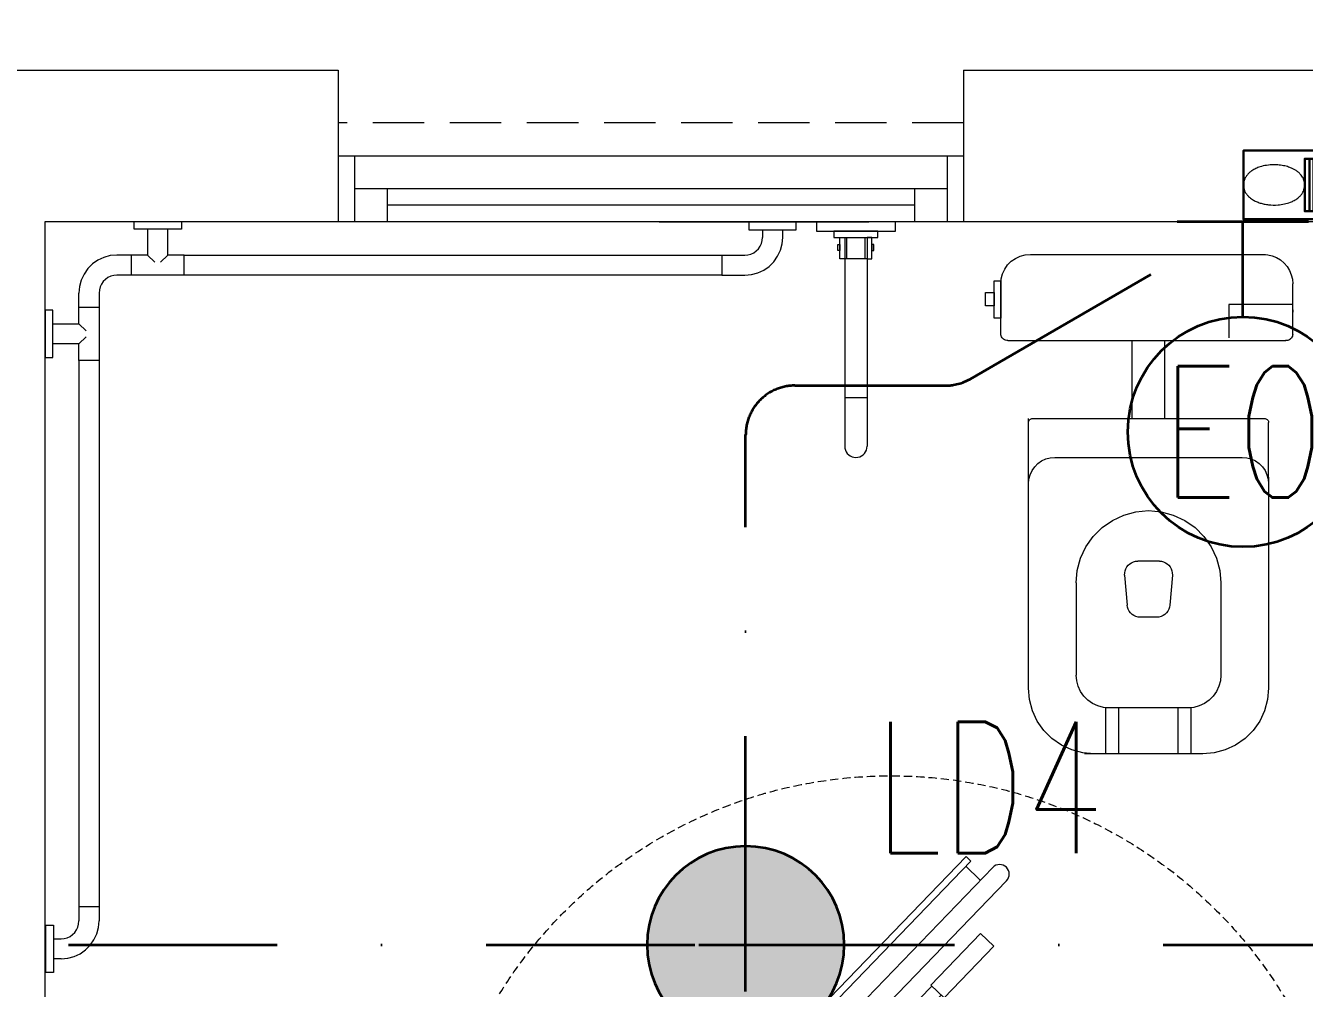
# Model space of a CAD drawing. Header units: inches. Extents: x -12418 to 183584, y -29325 to 19878.
# Drawn here: x 8278 to 10223, y 7406 to 8870 of the extents above; entities that cross this region are included whole.
import ezdxf
from ezdxf.enums import TextEntityAlignment as Align

# ---------------------------------------------------------------- set-up
doc = ezdxf.new("R2010")
doc.units = ezdxf.units.IN
doc.header["$LTSCALE"] = 25
doc.header["$MEASUREMENT"] = 0
for name, pattern in [('00-Ground Floor$0$HIDDEN2', [0.1875, 0.125, -0.0625]), ('00-Ground Floor$0$TRATTEGGIATA', [0.75, 0.5, -0.25]), ('DASHDOT', [25.4, 12.7, -6.35, 0, -6.35]), ('DASHED2', [9.525, 6.35, -3.175])]:
    doc.linetypes.add(name, pattern=pattern)
doc.layers.get('0').update_dxf_attribs({"color": 8})
for name, color, linetype, lineweight in [('00-Ground Floor$0$Aluminum', 251, 'Continuous', 5), ('00-Ground Floor$0$LOADING', 253, 'Continuous', 5), ('00-Ground Floor$0$Proj', 251, 'Continuous', 5), ('00-Ground Floor$0$SANIT', 250, 'Continuous', 5), ('00-Ground Floor$0$Walls', 251, 'Continuous', 5), ('E-LITE-CIRC-NUMB', 6, 'Continuous', 25), ('E-LITE-CLNG @ 100', 150, 'Continuous', 35), ('E-LITE-CLNG-CNDT', 6, 'DASHDOT', 35), ('E-LITE-CTRL', 6, 'Continuous', 25), ('E-LITE-IDEN', 6, 'Continuous', 25), ('E-POWR-CIRC-NUMB', 6, 'Continuous', 25), ('E-POWR-WALL @ 100', 4, 'Continuous', 35)]:
    doc.layers.add(name, color=color, linetype=linetype, lineweight=lineweight)
doc.layers.add('E-POWR-IDEN', color=101, linetype='Continuous')
doc.layers.add('MC-EX-EQPM', color=2, linetype='Continuous')
doc.styles.add('DC_Simplex', font='SIMPLEX.shx', dxfattribs={"width": 0.7})

# ---------------------------------------------------------------- blocks, each defined once
blk = doc.blocks.new('00-Ground Floor$0$Wheelchair')
for p, q in [((9688.8, 4580.4), (9636.3, 4519)), ((9688.8, 4580.4), (9913.2, 4363.8)), ((9695.9, 4532.4), (9716, 4554.1)), ((9695.9, 4532.4), (9738.4, 4489.9)), ((9647.3, 4524.1), (9584.2, 4494.7)), ((9709.9, 4426.2), (9647.3, 4524.1)), ((9584.2, 4494.7), (9568.2, 4476.7)), ((9698.4, 4444.2), (9735.9, 4492.5)), ((9752.5, 4485), (9762.6, 4492.4)), ((9762.6, 4492.4), (9766.7, 4505.2)), ((9568.2, 4476.7), (9665.9, 4393.6)), ((9738.4, 4489.9), (9752.5, 4485)), ((9968.8, 4285), (9757.7, 4488.8)), ((9586.8, 4461), (9580.1, 4453.2)), ((9580.1, 4453.2), (9656.4, 4390)), ((9709.9, 4426.2), (9663.7, 4398.5)), ((9779.1, 4383.2), (9709.9, 4426.2)), ((9656.4, 4390), (9661.8, 4397.1)), ((9900.5, 4350.6), (9959.2, 4411.4)), ((9951.7, 4408.7), (9954.5, 4406)), ((9959.2, 4411.4), (10010.4, 4361.2)), ((9665.9, 4393.6), (9695.8, 4341.1)), ((9759.9, 4375.2), (9778.4, 4384.2)), ((9778.4, 4384.2), (9904.8, 4281.6)), ((9933.8, 4386.5), (9932, 4388.3)), ((9934.6, 4342.8), (9980.6, 4390.4)), ((9975.8, 4385.5), (10035.6, 4327.8)), ((9426, 4292.7), (9452.6, 4357.1)), ((9452.6, 4357.1), (9469.8, 4373.8)), ((9469.8, 4373.8), (9557.2, 4280)), ((9486.4, 4356), (9493.9, 4363)), ((9493.9, 4363), (9560.4, 4289.7)), ((9759.9, 4375.2), (9711.9, 4320.3)), ((9934.3, 4342.8), (9906.5, 4356.1)), ((9950.7, 4359.5), (9980.6, 4330.3)), ((10015.9, 4307.3), (9956.1, 4365)), ((10010.4, 4361.2), (10005.8, 4356.5)), ((9695.8, 4341.1), (9709.9, 4321.7)), ((9732.8, 4330.6), (9756, 4349.7)), ((9756, 4349.7), (9802, 4345.5)), ((9802, 4345.5), (9893.6, 4285.1)), ((9934.7, 4342.9), (10054.3, 4227.4)), ((9751.1, 4275.1), (9711.9, 4320.3)), ((9732.8, 4330.6), (9727.3, 4319.9)), ((9778.1, 4291.7), (9727.3, 4319.9)), ((9980.6, 4330.3), (9986.1, 4336)), ((9371.6, 4248.8), (9430.7, 4303.9)), ((9526.6, 4234.6), (9426, 4292.7)), ((9526.6, 4234.6), (9552.2, 4282)), ((9560.4, 4289.7), (9553.6, 4283.9)), ((9557.2, 4280), (9611, 4252.4)), ((9775.8, 4283), (9778.1, 4291.7)), ((9789, 4271.5), (9775.8, 4283)), ((9890.5, 4287.2), (9880.7, 4247.5)), ((9891.8, 4246.6), (9904.8, 4281.6)), ((9893.6, 4285.1), (9904.8, 4281.6)), ((9904.8, 4281.6), (9992.8, 4255.2)), ((9964, 4272.7), (9966.8, 4282.3)), ((9966.8, 4282.3), (9975.4, 4291.3)), ((9975.4, 4291.3), (9984.9, 4294.4)), ((10489.5, 3888.5), (10084.1, 4279.7)), ((10129.9, 4278.3), (10109.5, 4257.2)), ((10121.6, 4286.3), (10128.5, 4293.5)), ((10121.6, 4286.3), (10499.3, 3921.8)), ((10128.5, 4293.5), (10506.2, 3929)), ((9770.8, 4244.3), (9751.1, 4275.1)), ((9836.1, 4243.1), (9789, 4271.5)), ((9977.3, 4259.9), (9964, 4272.7)), ((9967.7, 4265.7), (9965.5, 4263.4)), ((10137.1, 4271.4), (10116.7, 4250.3)), ((9371.6, 4248.8), (9598.1, 4034.2)), ((9419.9, 4243.9), (9399.1, 4222.7)), ((9419.9, 4243.9), (9464.3, 4203.2)), ((9508.1, 4245.3), (9461.6, 4205.7)), ((9611, 4252.4), (9631.1, 4239.2)), ((9989.6, 3975.8), (9770.8, 4244.3)), ((9879.4, 4247.6), (9836.1, 4243.1)), ((9891.8, 4246.6), (9879.4, 4247.6)), ((9966.5, 4198.9), (9891.8, 4246.6)), ((9992.8, 4255.2), (10043.4, 4233.2)), ((10183.1, 4143.7), (10063.9, 4258.7)), ((9572.7, 4167.4), (9526.6, 4234.6)), ((9579.9, 4186.9), (9632.5, 4237.3)), ((9623.1, 4216), (9633.6, 4221.9)), ((9679.4, 4200.1), (9632.5, 4237.3)), ((9664, 4172.4), (9633.6, 4221.9)), ((10043.4, 4233.2), (10099.8, 4203.2)), ((9464.3, 4203.2), (9469.8, 4189.4)), ((9623.1, 4216), (9605.2, 4191.9)), ((10099.8, 4203.2), (10116.9, 4183)), ((9469.8, 4189.4), (9462.9, 4179)), ((9679.2, 3982.3), (9466.2, 4184.1)), ((9579.9, 4186.9), (9571.7, 4168)), ((9605.2, 4191.9), (9611.4, 4146.2)), ((9711.1, 4181.9), (9679.4, 4200.1)), ((9989.1, 3975.3), (9711.1, 4181.9)), ((10005.5, 4168.6), (9966.5, 4198.9)), ((10116.9, 4183), (10155.6, 4163.8)), ((10130.2, 4164), (10120, 4181.2)), ((9462.9, 4179), (9450.3, 4174.3)), ((9571.7, 4168), (9679.8, 4046.3)), ((9672.6, 4175.1), (9664, 4172.4)), ((9684.7, 4162.4), (9672.6, 4175.1)), ((9715.1, 4116.7), (9684.7, 4162.4)), ((10047.5, 4143.9), (10005.5, 4168.6)), ((10087.4, 4131), (10130.2, 4164)), ((10155.6, 4163.8), (10251.2, 4093.6)), ((9611.4, 4146.2), (9675.8, 4057.3)), ((9851.9, 4142.1), (9833.2, 4122.2)), ((10087.4, 4131), (10047.5, 4143.9)), ((9816.8, 4105.4), (9835.9, 4124.9)), ((9849, 4139.2), (9835.9, 4124.9)), ((10135, 4071.7), (10087.4, 4131)), ((9712.6, 4073.2), (9715.1, 4116.7)), ((10204.7, 4088.4), (10101.2, 3978.7)), ((10251.2, 4093.6), (10204.7, 4088.4)), ((10251.2, 4093.6), (10275.8, 4069.8)), ((9673.6, 4060.4), (9712.8, 4071.9)), ((9714.2, 4060.8), (9712.6, 4073.2)), ((10097.7, 4073.5), (9997.2, 3968.1)), ((10187.6, 4070.2), (10097.7, 4073.5)), ((10275.8, 4069.8), (10283, 4047)), ((9610.7, 4047.5), (9552.6, 3986.2)), ((9675.8, 4057.3), (9679.8, 4046.3)), ((9714.2, 4060.8), (9679.8, 4046.3)), ((9679.8, 4046.3), (9710.1, 3959.6)), ((9765.1, 3988.4), (9714.2, 4060.8)), ((10283, 4047), (10281.4, 4032.7)), ((10469.2, 3867.5), (10283.1, 4047.1)), ((9619.9, 4014.1), (9605.4, 4041.3)), ((10281.4, 4032.7), (10176, 3886.7)), ((9576.3, 4012.7), (9574.4, 4014.4)), ((9619.9, 4013.8), (9574.4, 3965.8)), ((9619.9, 4013.8), (9740.6, 3899.4)), ((10271, 4018.3), (10309.2, 3981.4)), ((9554.9, 3993.8), (9557.7, 3991.1)), ((9659, 3934.2), (9598.7, 3991.4)), ((9604, 3997), (9634.5, 3968.4)), ((9691.3, 3987.6), (9681.9, 3984.4)), ((9704.7, 3974.8), (9691.3, 3987.6)), ((9797.1, 3950.8), (9765.1, 3988.4)), ((10294.8, 3967.5), (10259.1, 4001.9)), ((9552.6, 3986.2), (9605, 3937.3)), ((9579.2, 3970.8), (9639.5, 3913.6)), ((9634.5, 3968.4), (9629, 3962.7)), ((9673.3, 3975.3), (9670.6, 3965.7)), ((9681.9, 3984.4), (9673.3, 3975.3)), ((9698.5, 3984.2), (9700.7, 3986.4)), ((9896.3, 3862.9), (9997.1, 3968)), ((9989.1, 3975.3), (9986.9, 3977.9)), ((10002.4, 3961.7), (9989.1, 3975.3)), ((9997.1, 3968.1), (9995.9, 3966.7)), ((10003.8, 3963), (10017, 3972.2)), ((10017, 3972.2), (10055.4, 3976.6)), ((10055.4, 3976.6), (10092.1, 3970.4)), ((10101.2, 3978.7), (10059.8, 3939.5)), ((10101.2, 3978.7), (10167.6, 3911)), ((10310.6, 3982.9), (10291.2, 3962.7)), ((10389.2, 3907.1), (10310.6, 3982.9)), ((9710.1, 3959.6), (9734.3, 3910)), ((9823.7, 3909.9), (9797.1, 3950.8)), ((9993.9, 3948), (9991.2, 3909.5)), ((10002.4, 3961.7), (9993.9, 3948)), ((10002.4, 3961.7), (10003.2, 3962.2)), ((10291.2, 3962.7), (10369.7, 3886.9)), ((9605, 3937.3), (9609.5, 3942)), ((10491.3, 3929.5), (10470.9, 3908.4)), ((10499.3, 3921.8), (10506.2, 3929)), ((9734.3, 3910), (9766.8, 3855.1)), ((9838.4, 3870.6), (9823.7, 3909.9)), ((9991.2, 3909.5), (9999, 3873.1)), ((9991.2, 3863.6), (10028.5, 3906.8)), ((10369.7, 3886.9), (10389.2, 3907.1)), ((9830, 3774.5), (9709.7, 3888.4)), ((9838.4, 3870.6), (9807.3, 3826.4)), ((9899.8, 3825.8), (9838.4, 3870.6)), ((9689.7, 3867.2), (10098.6, 3479.7)), ((9766.8, 3855.1), (9787.8, 3838.9)), ((9886.2, 3755.3), (9991.2, 3863.6)), ((9903.6, 3773.2), (9896.3, 3862.9)), ((9991.2, 3863.6), (10061.7, 3800.3)), ((9693.1, 3821.6), (9713.3, 3842.9)), ((9700.4, 3814.7), (9720.5, 3836)), ((9787.8, 3838.9), (9808.6, 3801)), ((9807.3, 3826.4), (9789.7, 3835.8)), ((9684.7, 3829.6), (9677.9, 3822.3)), ((9677.9, 3822.3), (10058.9, 3461.2)), ((9684.7, 3829.6), (10065.8, 3468.5)), ((9808.6, 3801), (9883.1, 3708.7)), ((9945.2, 3681.2), (10086.4, 3793)), ((9883.1, 3708.7), (9886.2, 3755.3)), ((9883.1, 3708.7), (9907.9, 3685.2)), ((10011, 3670.7), (9975, 3704.8)), ((9907.9, 3685.2), (9931, 3679)), ((10118.7, 3500.9), (9930.9, 3678.8)), ((9931, 3679), (9945.2, 3681.2)), ((9959.2, 3692.3), (9997.7, 3655.7)), ((9996.3, 3654.2), (10015.6, 3674.6)), ((10015.6, 3674.6), (10094.8, 3599.5)), ((10075.5, 3579.1), (9996.3, 3654.2)), ((10094.8, 3599.5), (10075.5, 3579.1)), ((10057.7, 3476.1), (10077.9, 3497.4)), ((10065.8, 3468.5), (10058.9, 3461.2))]:
    blk.add_line(p, q)
at = {"color": 30, "linetype": '00-Ground Floor$0$TRATTEGGIATA'}
blk.add_circle((9928.9, 4043.3), 700, dxfattribs=at)
for centre, radius, start, end in [((9941.8, 4398.5), 14.2, 46.0147, 226.0147), ((10025.7, 4317.5), 14.2, 226.0147, 46.0147), ((10074, 4269.2), 14.6, 46.0147, 226.0147), ((9564.6, 4004.1), 14.2, 46.5424, 226.5424), ((9694.4, 4260), 626.4, 320.2511, 335.2615), ((9694.4, 4260), 616.4, 321.5411, 333.0972), ((9649.3, 3923.9), 14.2, 226.5424, 46.5424), ((10097.1, 3872.9), 80.1, 316.0147, 28.3763), ((9699.7, 3877.8), 14.6, 46.5424, 226.5424), ((10479.4, 3878), 14.6, 226.0147, 46.0147), ((10096.6, 3872.4), 80.1, 244.1807, 316.5424), ((9692, 4257.4), 626.4, 297.2956, 312.306), ((9692, 4257.4), 616.4, 299.4599, 311.0159), ((10108.7, 3490.3), 14.6, 226.5424, 46.5424)]:
    blk.add_arc(centre, radius, start, end)
blk = doc.blocks.new('00-Ground Floor')
at = {"layer": '00-Ground Floor$0$Aluminum'}
for p, q in [((8753, 8672.6, 0), (9704.4, 8672.6, 0)), ((8778, 8672.6, 0), (8778, 8572.6, 0)), ((9679.4, 8672.6, 0), (9679.4, 8572.6, 0)), ((8778, 8622.6, 0), (9679.4, 8622.6, 0)), ((8828, 8622.6, 0), (8828, 8572.6, 0)), ((9629.4, 8622.6, 0), (9629.4, 8572.6, 0)), ((9629.4, 8597.6, 0), (8828, 8597.6, 0)), ((8753, 8572.6, 0), (9704.4, 8572.6, 0))]:
    blk.add_line(p, q, dxfattribs=at)
at = {"layer": '00-Ground Floor$0$Proj', "linetype": '00-Ground Floor$0$HIDDEN2', "ltscale": 25}
blk.add_line((9704.4, 8722.6, 0), (8753, 8722.6, 0), dxfattribs=at)
at = {"layer": '00-Ground Floor$0$SANIT'}
for p, q in [((8442.8, 8560.9, 0), (8442.8, 8572.6, 0)), ((8442.8, 8572.6, 0), (8514.8, 8572.6, 0)), ((8514.8, 8560.9, 0), (8442.8, 8560.9, 0)), ((8463.5, 8560.9, 0), (8463.5, 8521.4, 0)), ((8494.1, 8521.4, 0), (8494.1, 8560.9, 0)), ((8514.8, 8572.6, 0), (8514.8, 8560.9, 0)), ((9241.5, 8571.8, 0), (9560.1, 8571.8, 0)), ((9377.9, 8571.8, 0), (9449.9, 8571.8, 0)), ((9377.9, 8571.8, 0), (9377.9, 8560.1, 0)), ((9377.9, 8560.1, 0), (9449.9, 8560.1, 0)), ((9398.6, 8560.1, 0), (9398.6, 8548.4, 0)), ((9429.2, 8548.4, 0), (9429.2, 8560.1, 0)), ((9449.9, 8560.1, 0), (9449.9, 8571.8, 0)), ((9480.5, 8572.6, 0), (9480.5, 8557.6, 0)), ((9480.5, 8557.6, 0), (9600.5, 8557.6, 0)), ((9573.9, 8557.6, 0), (9507.2, 8557.6, 0)), ((9507.2, 8557.6, 0), (9507.2, 8548.4, 0)), ((9573.9, 8548.4, 0), (9573.9, 8557.6, 0)), ((9600.5, 8557.6, 0), (9600.5, 8572.6, 0)), ((9395, 8534.9, 0), (9397, 8539.2, 0)), ((9397, 8539.2, 0), (9398.2, 8543.8, 0)), ((9398.2, 8543.8, 0), (9398.6, 8548.4, 0)), ((9425.7, 8528.7, 0), (9428.3, 8538.4, 0)), ((9428.3, 8538.4, 0), (9429.2, 8548.4, 0)), ((9507.2, 8548.4, 0), (9573.9, 8548.4, 0)), ((9513.2, 8537.4, 0), (9516.2, 8537.4, 0)), ((9513.2, 8528.6, 0), (9513.2, 8537.4, 0)), ((9516.2, 8548.4, 0), (9523.5, 8548.4, 0)), ((9516.2, 8515.6, 0), (9516.2, 8548.4, 0)), ((9516.2, 8537.4, 0), (9516.2, 8528.6, 0)), ((9523.5, 8548.4, 0), (9523.5, 8515.6, 0)), ((9523.5, 8548.4, 0), (9523.5, 8304.5, 0)), ((9526.5, 8515.6, 0), (9526.5, 8548.4, 0)), ((9554.5, 8515.6, 0), (9554.5, 8548.4, 0)), ((9564.9, 8548.4, 0), (9557.5, 8548.4, 0)), ((9557.5, 8548.4, 0), (9557.5, 8515.6, 0)), ((9557.5, 8548.4, 0), (9557.5, 8304.5, 0)), ((9564.9, 8515.6, 0), (9564.9, 8548.4, 0)), ((9567.9, 8537.4, 0), (9564.9, 8537.4, 0)), ((9564.9, 8537.4, 0), (9564.9, 8528.6, 0)), ((9567.9, 8528.6, 0), (9567.9, 8537.4, 0)), ((8397, 8518, 0), (8387.9, 8513.7, 0)), ((8406.7, 8520.6, 0), (8397, 8518, 0)), ((8416.7, 8521.4, 0), (8406.7, 8520.6, 0)), ((8438.3, 8521.4, 0), (8416.7, 8521.4, 0)), ((8438.3, 8521.4, 0), (8438.3, 8490.8, 0)), ((8463.5, 8521.4, 0), (8438.3, 8521.4, 0)), ((8463.5, 8521.4, 0), (8474.3, 8510.6, 0)), ((8494.1, 8521.4, 0), (8483.3, 8510.6, 0)), ((8519.3, 8521.4, 0), (8494.1, 8521.4, 0)), ((8519.3, 8490.8, 0), (8519.3, 8521.4, 0)), ((8519.3, 8521.4, 0), (9336.5, 8521.4, 0)), ((9336.5, 8521.4, 0), (9336.5, 8490.8, 0)), ((9336.5, 8521.4, 0), (9371.6, 8521.4, 0)), ((9371.6, 8521.4, 0), (9376.3, 8521.9, 0)), ((9376.3, 8521.9, 0), (9380.8, 8523.1, 0)), ((9380.8, 8523.1, 0), (9385.1, 8525.1, 0)), ((9385.1, 8525.1, 0), (9389, 8527.8, 0)), ((9389, 8527.8, 0), (9392.3, 8531.1, 0)), ((9392.3, 8531.1, 0), (9395, 8534.9, 0)), ((9415.7, 8511.4, 0), (9421.5, 8519.6, 0)), ((9421.5, 8519.6, 0), (9425.7, 8528.7, 0)), ((9516.2, 8528.6, 0), (9513.2, 8528.6, 0)), ((9564.9, 8528.6, 0), (9567.9, 8528.6, 0)), ((9783.3, 8516.5, 0), (9790.4, 8519.9, 0)), ((9790.4, 8519.9, 0), (9798, 8521.9, 0)), ((9798, 8521.9, 0), (9805.8, 8522.6, 0)), ((9805.8, 8522.6, 0), (10159.8, 8522.6, 0)), ((10159.8, 8522.6, 0), (10163.3, 8522.6, 0)), ((10159.8, 8522.6, 0), (10166.8, 8522, 0)), ((10166.8, 8522, 0), (10173.7, 8520.4, 0)), ((10173.7, 8520.4, 0), (10180.2, 8517.7, 0)), ((10180.2, 8517.7, 0), (10186.2, 8514, 0)), ((8372.5, 8500.9, 0), (8366.8, 8492.6, 0)), ((8379.6, 8508, 0), (8372.5, 8500.9, 0)), ((8387.9, 8513.7, 0), (8379.6, 8508, 0)), ((9391.3, 8494.3, 0), (9400.4, 8498.6, 0)), ((9400.4, 8498.6, 0), (9408.6, 8504.3, 0)), ((9408.6, 8504.3, 0), (9415.7, 8511.4, 0)), ((9523.5, 8515.6, 0), (9516.2, 8515.6, 0)), ((9557.5, 8515.6, 0), (9523.5, 8515.6, 0)), ((9557.5, 8515.6, 0), (9564.9, 8515.6, 0)), ((9763.5, 8493, 0), (9766.8, 8500.1, 0)), ((9766.8, 8500.1, 0), (9771.3, 8506.5, 0)), ((9771.3, 8506.5, 0), (9776.8, 8512, 0)), ((9776.8, 8512, 0), (9783.3, 8516.5, 0)), ((10186.2, 8514, 0), (10191.6, 8509.4, 0)), ((10191.6, 8509.4, 0), (10196.2, 8504, 0)), ((10196.2, 8504, 0), (10199.9, 8498, 0)), ((8362.5, 8483.5, 0), (8359.9, 8473.9, 0)), ((8366.8, 8492.6, 0), (8362.5, 8483.5, 0)), ((8396, 8481.2, 0), (8393.3, 8477.3, 0)), ((8399.3, 8484.5, 0), (8396, 8481.2, 0)), ((8403.2, 8487.2, 0), (8399.3, 8484.5, 0)), ((8407.4, 8489.2, 0), (8403.2, 8487.2, 0)), ((8412, 8490.4, 0), (8407.4, 8489.2, 0)), ((8416.7, 8490.8, 0), (8412, 8490.4, 0)), ((9336.5, 8490.8, 0), (8416.7, 8490.8, 0)), ((9336.5, 8490.8, 0), (9371.6, 8490.8, 0)), ((9371.6, 8490.8, 0), (9381.6, 8491.7, 0)), ((9381.6, 8491.7, 0), (9391.3, 8494.3, 0)), ((9750.8, 8425.6, 0), (9750.8, 8482.1, 0)), ((9750.8, 8482.1, 0), (9760.8, 8482.1, 0)), ((9760.8, 8477.6, 0), (9761.4, 8485.4, 0)), ((9760.8, 8401.8, 0), (9760.8, 8482.1, 0)), ((9760.8, 8482.1, 0), (9760.8, 8425.6, 0)), ((9761.4, 8485.4, 0), (9763.5, 8493, 0)), ((10199.9, 8498, 0), (10202.6, 8491.4, 0)), ((10202.6, 8491.4, 0), (10204.2, 8484.6, 0)), ((10204.2, 8484.6, 0), (10204.8, 8477.6, 0)), ((8359.9, 8473.9, 0), (8359.1, 8463.8, 0)), ((8359.1, 8442.2, 0), (8359.1, 8463.8, 0)), ((8390.1, 8468.5, 0), (8389.7, 8463.8, 0)), ((8389.7, 8463.8, 0), (8389.7, 8361.2, 0)), ((8391.3, 8473.1, 0), (8390.1, 8468.5, 0)), ((8393.3, 8477.3, 0), (8391.3, 8473.1, 0)), ((9737.8, 8444.1, 0), (9737.8, 8464.6, 0)), ((9737.8, 8464.6, 0), (9750.8, 8464.6, 0)), ((9750.8, 8464.6, 0), (9750.8, 8444.1, 0)), ((9760.8, 8429.6, 0), (9760.8, 8477.6, 0)), ((10204.8, 8401.3, 0), (10204.8, 8477.6, 0)), ((8359.1, 8417, 0), (8359.1, 8442.2, 0)), ((8359.1, 8442.2, 0), (8389.7, 8442.2, 0)), ((9750.8, 8444.1, 0), (9737.8, 8444.1, 0)), ((10107.8, 8446.1, 0), (10107.8, 8395.6, 0)), ((10204.8, 8446.1, 0), (10107.8, 8446.1, 0)), ((8319.6, 8437.7, 0), (8307.9, 8437.7, 0)), ((8307.9, 8437.7, 0), (8307.9, 8365.7, 0)), ((8319.6, 8365.7, 0), (8319.6, 8437.7, 0)), ((9760.8, 8425.6, 0), (9750.8, 8425.6, 0)), ((10204.8, 8438, 0), (10204.8, 8434.6, 0)), ((8319.6, 8417, 0), (8359.1, 8417, 0)), ((8359.1, 8417, 0), (8369.9, 8406.2, 0)), ((9760.9, 8400.1, 0), (9760.8, 8401.8, 0)), ((10204.8, 8401.3, 0), (10204.6, 8399.7, 0)), ((8359.1, 8386.4, 0), (8319.6, 8386.4, 0)), ((8359.1, 8386.4, 0), (8369.9, 8397.2, 0)), ((8359.1, 8361.2, 0), (8359.1, 8386.4, 0)), ((9761.3, 8398.5, 0), (9760.9, 8400.1, 0)), ((9762, 8397, 0), (9761.3, 8398.5, 0)), ((9762.8, 8395.7, 0), (9762, 8397, 0)), ((9763.9, 8394.5, 0), (9762.8, 8395.7, 0)), ((9765.2, 8393.4, 0), (9763.9, 8394.5, 0)), ((9766.7, 8392.6, 0), (9765.2, 8393.4, 0)), ((9768.2, 8392.1, 0), (9766.7, 8392.6, 0)), ((9769.8, 8391.8, 0), (9768.2, 8392.1, 0)), ((9771.5, 8391.8, 0), (9769.8, 8391.8, 0)), ((9771.5, 8391.8, 0), (10194.1, 8391.4, 0)), ((9960.5, 8272.9, 0), (9960.5, 8391.6, 0)), ((10010.5, 8272.9, 0), (10010.5, 8391.6, 0)), ((10195.7, 8391.4, 0), (10194, 8391.4, 0)), ((10197.3, 8391.7, 0), (10195.7, 8391.4, 0)), ((10198.9, 8392.2, 0), (10197.3, 8391.7, 0)), ((10200.3, 8393, 0), (10198.9, 8392.2, 0)), ((10201.6, 8394, 0), (10200.3, 8393, 0)), ((10202.7, 8395.2, 0), (10201.6, 8394, 0)), ((10203.6, 8396.6, 0), (10202.7, 8395.2, 0)), ((10204.2, 8398.1, 0), (10203.6, 8396.6, 0)), ((10204.6, 8399.7, 0), (10204.2, 8398.1, 0)), ((8307.9, 8365.7, 0), (8319.6, 8365.7, 0)), ((8389.7, 8361.2, 0), (8359.1, 8361.2, 0)), ((8359.1, 8361.2, 0), (8359.1, 7530.5, 0)), ((8389.7, 8361.2, 0), (8389.7, 7530.5, 0)), ((9523.5, 8304.5, 0), (9523.5, 8230.8, 0)), ((9557.5, 8304.5, 0), (9523.5, 8304.5, 0)), ((9557.5, 8304.5, 0), (9557.5, 8230.8, 0)), ((9803, 8225.4, 0), (9803, 8272.9, 0)), ((9803, 8266.9, 0), (9803.1, 8267.9, 0)), ((9803, 7862.9, 0), (9803, 8266.9, 0)), ((9803.1, 8267.9, 0), (9803.4, 8268.9, 0)), ((9803.4, 8268.9, 0), (9803.8, 8269.9, 0)), ((9803.8, 8269.9, 0), (9804.4, 8270.7, 0)), ((9804.4, 8270.7, 0), (9805.2, 8271.5, 0)), ((9805.2, 8271.5, 0), (9806, 8272.1, 0)), ((9806, 8272.1, 0), (9807, 8272.5, 0)), ((9807, 8272.5, 0), (9808, 8272.8, 0)), ((9808, 8272.8, 0), (9809, 8272.9, 0)), ((9809, 8272.9, 0), (10162, 8272.9, 0)), ((10162, 8272.9, 0), (10163.1, 8272.8, 0)), ((10163.1, 8272.8, 0), (10164.1, 8272.5, 0)), ((10164.1, 8272.5, 0), (10165, 8272, 0)), ((10165, 8272, 0), (10165.9, 8271.4, 0)), ((10165.9, 8271.4, 0), (10166.6, 8270.7, 0)), ((10166.6, 8270.7, 0), (10167.2, 8269.9, 0)), ((10167.2, 8269.9, 0), (10167.7, 8268.9, 0)), ((10167.7, 8268.9, 0), (10167.9, 8267.9, 0)), ((10167.9, 8267.9, 0), (10168, 8266.9, 0)), ((10168, 8183.9, 0), (10168, 8266.9, 0)), ((9523.5, 8230.8, 0), (9523.8, 8227.8, 0)), ((9523.8, 8227.8, 0), (9524.6, 8225, 0)), ((9556.5, 8225, 0), (9557.3, 8227.8, 0)), ((9557.3, 8227.8, 0), (9557.5, 8230.8, 0)), ((9524.6, 8225, 0), (9525.8, 8222.3, 0)), ((9525.8, 8222.3, 0), (9527.5, 8219.9, 0)), ((9527.5, 8219.9, 0), (9529.6, 8217.8, 0)), ((9529.6, 8217.8, 0), (9532, 8216.1, 0)), ((9532, 8216.1, 0), (9534.7, 8214.8, 0)), ((9534.7, 8214.8, 0), (9537.6, 8214, 0)), ((9537.6, 8214, 0), (9540.5, 8213.8, 0)), ((9540.5, 8213.8, 0), (9543.5, 8214, 0)), ((9543.5, 8214, 0), (9546.4, 8214.8, 0)), ((9546.4, 8214.8, 0), (9549, 8216.1, 0)), ((9549, 8216.1, 0), (9551.5, 8217.8, 0)), ((9551.5, 8217.8, 0), (9553.6, 8219.9, 0)), ((9553.6, 8219.9, 0), (9555.3, 8222.3, 0)), ((9555.3, 8222.3, 0), (9556.5, 8225, 0)), ((9817.3, 8204.5, 0), (9823, 8208.5, 0)), ((9823, 8208.5, 0), (9829.3, 8211.4, 0)), ((9829.3, 8211.4, 0), (9836.1, 8213.2, 0)), ((9836.1, 8213.2, 0), (9843, 8213.9, 0)), ((9843, 8213.9, 0), (10128, 8213.9, 0)), ((10128, 8213.9, 0), (10135, 8213.2, 0)), ((10135, 8213.2, 0), (10141.7, 8211.4, 0)), ((10141.7, 8211.4, 0), (10148, 8208.5, 0)), ((10148, 8208.5, 0), (10153.7, 8204.5, 0)), ((9803.6, 8180.8, 0), (9805.4, 8187.5, 0)), ((9805.4, 8187.5, 0), (9808.4, 8193.9, 0)), ((9808.4, 8193.9, 0), (9812.4, 8199.6, 0)), ((9812.4, 8199.6, 0), (9817.3, 8204.5, 0)), ((10153.7, 8204.5, 0), (10158.7, 8199.6, 0)), ((10158.7, 8199.6, 0), (10162.7, 8193.9, 0)), ((10162.7, 8193.9, 0), (10165.6, 8187.5, 0)), ((10165.6, 8187.5, 0), (10167.4, 8180.8, 0)), ((9803, 8173.9, 0), (9803.6, 8180.8, 0)), ((10167.4, 8180.8, 0), (10168, 8173.9, 0)), ((10168, 8183.9, 0), (10168, 7862.9, 0)), ((9947.9, 8126.2, 0), (9966.4, 8131.2, 0)), ((9966.4, 8131.2, 0), (9985.5, 8132.9, 0)), ((9985.5, 8132.9, 0), (10004.6, 8131.2, 0)), ((10004.6, 8131.2, 0), (10023.1, 8126.2, 0)), ((9914.8, 8107.1, 0), (9930.5, 8118.1, 0)), ((9930.5, 8118.1, 0), (9947.9, 8126.2, 0)), ((10023.1, 8126.2, 0), (10040.5, 8118.1, 0)), ((10040.5, 8118.1, 0), (10056.2, 8107.1, 0)), ((9890.2, 8077.9, 0), (9901.2, 8093.6, 0)), ((9901.2, 8093.6, 0), (9914.8, 8107.1, 0)), ((10056.2, 8107.1, 0), (10069.8, 8093.6, 0)), ((10069.8, 8093.6, 0), (10080.8, 8077.9, 0)), ((9882.1, 8060.5, 0), (9890.2, 8077.9, 0)), ((10080.8, 8077.9, 0), (10088.9, 8060.5, 0)), ((9877.2, 8042, 0), (9882.1, 8060.5, 0)), ((9954.6, 8049.7, 0), (9957, 8051.9, 0)), ((9957, 8051.9, 0), (9959.7, 8053.7, 0)), ((9959.7, 8053.7, 0), (9962.6, 8055, 0)), ((9962.6, 8055, 0), (9965.8, 8055.8, 0)), ((9965.8, 8055.8, 0), (9969, 8056.1, 0)), ((10002, 8056.1, 0), (9969, 8056.1, 0)), ((10002, 8056.1, 0), (10005.3, 8055.8, 0)), ((10005.3, 8055.8, 0), (10008.4, 8055, 0)), ((10008.4, 8055, 0), (10011.3, 8053.7, 0)), ((10011.3, 8053.7, 0), (10014.1, 8051.9, 0)), ((10014.1, 8051.9, 0), (10016.4, 8049.7, 0)), ((10088.9, 8060.5, 0), (10093.8, 8042, 0)), ((9875.5, 8022.9, 0), (9877.2, 8042, 0)), ((9949.2, 8034.9, 0), (9949.3, 8038.1, 0)), ((9949.2, 8034.9, 0), (9953, 7989.2, 0)), ((9949.3, 8038.1, 0), (9949.9, 8041.3, 0)), ((9949.9, 8041.3, 0), (9951, 8044.4, 0)), ((9951, 8044.4, 0), (9952.6, 8047.2, 0)), ((9952.6, 8047.2, 0), (9954.6, 8049.7, 0)), ((10016.4, 8049.7, 0), (10018.4, 8047.2, 0)), ((10021.8, 8034.9, 0), (10018, 7989.2, 0)), ((10018.4, 8047.2, 0), (10020, 8044.4, 0)), ((10020, 8044.4, 0), (10021.1, 8041.3, 0)), ((10021.1, 8041.3, 0), (10021.7, 8038.1, 0)), ((10021.7, 8038.1, 0), (10021.8, 8034.9, 0)), ((10093.8, 8042, 0), (10095.5, 8022.9, 0)), ((9875.5, 8022.9, 0), (9875.5, 7882.9, 0)), ((10095.5, 8022.9, 0), (10095.5, 7882.9, 0)), ((9953.5, 7986, 0), (9953, 7989.2, 0)), ((9954.6, 7982.8, 0), (9953.5, 7986, 0)), ((9956.2, 7979.9, 0), (9954.6, 7982.8, 0)), ((9958.2, 7977.3, 0), (9956.2, 7979.9, 0)), ((9960.6, 7975.1, 0), (9958.2, 7977.3, 0)), ((9963.4, 7973.3, 0), (9960.6, 7975.1, 0)), ((9966.4, 7971.9, 0), (9963.4, 7973.3, 0)), ((10007.6, 7973.3, 0), (10004.6, 7971.9, 0)), ((10010.4, 7975.1, 0), (10007.6, 7973.3, 0)), ((10012.8, 7977.3, 0), (10010.4, 7975.1, 0)), ((10014.9, 7979.9, 0), (10012.8, 7977.3, 0)), ((10016.4, 7982.8, 0), (10014.9, 7979.9, 0)), ((10017.5, 7986, 0), (10016.4, 7982.8, 0)), ((10018, 7989.2, 0), (10017.5, 7986, 0)), ((9969.6, 7971.1, 0), (9966.4, 7971.9, 0)), ((9972.9, 7970.9, 0), (9969.6, 7971.1, 0)), ((9998.1, 7970.9, 0), (9972.9, 7970.9, 0)), ((10001.4, 7971.1, 0), (9998.1, 7970.9, 0)), ((10004.6, 7971.9, 0), (10001.4, 7971.1, 0)), ((9876.3, 7874.2, 0), (9875.5, 7882.9, 0)), ((10095.5, 7882.9, 0), (10094.8, 7874.2, 0)), ((9804.5, 7845.5, 0), (9803, 7862.9, 0)), ((9878.5, 7865.8, 0), (9876.3, 7874.2, 0)), ((9882.2, 7857.9, 0), (9878.5, 7865.8, 0)), ((9887.2, 7850.7, 0), (9882.2, 7857.9, 0)), ((10088.8, 7857.9, 0), (10083.8, 7850.7, 0)), ((10092.5, 7865.8, 0), (10088.8, 7857.9, 0)), ((10094.8, 7874.2, 0), (10092.5, 7865.8, 0)), ((10168, 7862.9, 0), (10166.5, 7845.5, 0)), ((9809, 7828.7, 0), (9804.5, 7845.5, 0)), ((9893.4, 7844.6, 0), (9887.2, 7850.7, 0)), ((9900.5, 7839.6, 0), (9893.4, 7844.6, 0)), ((9908.4, 7835.9, 0), (9900.5, 7839.6, 0)), ((10070.5, 7839.6, 0), (10062.6, 7835.9, 0)), ((10077.6, 7844.5, 0), (10070.5, 7839.6, 0)), ((10083.8, 7850.7, 0), (10077.6, 7844.5, 0)), ((10166.5, 7845.5, 0), (10162, 7828.6, 0)), ((9816.4, 7812.9, 0), (9809, 7828.7, 0)), ((9916.8, 7833.6, 0), (9908.4, 7835.9, 0)), ((9925.5, 7832.9, 0), (9916.8, 7833.6, 0)), ((10050.5, 7832.9, 0), (9920.5, 7832.9, 0)), ((9920.5, 7762.9, 0), (9920.5, 7832.9, 0)), ((9940.5, 7762.9, 0), (9940.5, 7832.9, 0)), ((10030.5, 7762.9, 0), (10030.5, 7832.9, 0)), ((10054.2, 7833.6, 0), (10045.5, 7832.9, 0)), ((10050.5, 7762.9, 0), (10050.5, 7832.9, 0)), ((10062.6, 7835.9, 0), (10054.2, 7833.6, 0)), ((10162, 7828.6, 0), (10154.6, 7812.9, 0)), ((9826.4, 7798.6, 0), (9816.4, 7812.9, 0)), ((9838.7, 7786.2, 0), (9826.4, 7798.6, 0)), ((10144.6, 7798.6, 0), (10132.3, 7786.2, 0)), ((10154.6, 7812.9, 0), (10144.6, 7798.6, 0)), ((9853, 7776.3, 0), (9838.7, 7786.2, 0)), ((10132.3, 7786.2, 0), (10118, 7776.2, 0)), ((9868.8, 7768.9, 0), (9853, 7776.3, 0)), ((9885.6, 7764.4, 0), (9868.8, 7768.9, 0)), ((9903, 7762.9, 0), (9885.6, 7764.4, 0)), ((10068, 7762.9, 0), (9888, 7762.9, 0)), ((10085.4, 7764.4, 0), (10068, 7762.9, 0)), ((10102.2, 7768.9, 0), (10085.4, 7764.4, 0)), ((10118, 7776.2, 0), (10102.2, 7768.9, 0)), ((8359.1, 7530.5, 0), (8359.1, 7508.9, 0)), ((8389.7, 7530.5, 0), (8359.2, 7530.5, 0)), ((8389.7, 7530.5, 0), (8389.7, 7508.9, 0)), ((8358.6, 7504.2, 0), (8359.1, 7508.9, 0)), ((8388.8, 7498.9, 0), (8389.7, 7508.9, 0)), ((8308.7, 7430.6, 0), (8308.7, 7502.6, 0)), ((8308.7, 7502.6, 0), (8320.4, 7502.6, 0)), ((8320.4, 7502.6, 0), (8320.4, 7430.6, 0)), ((8345.6, 7485.5, 0), (8349.4, 7488.2, 0)), ((8349.4, 7488.2, 0), (8352.7, 7491.6, 0)), ((8352.7, 7491.6, 0), (8355.4, 7495.4, 0)), ((8355.4, 7495.4, 0), (8357.4, 7499.7, 0)), ((8357.4, 7499.7, 0), (8358.6, 7504.2, 0)), ((8381.9, 7480.1, 0), (8386.2, 7489.2, 0)), ((8386.2, 7489.2, 0), (8388.8, 7498.9, 0)), ((8320.4, 7481.9, 0), (8332.1, 7481.9, 0)), ((8332.1, 7481.9, 0), (8336.7, 7482.3, 0)), ((8336.7, 7482.3, 0), (8341.3, 7483.5, 0)), ((8341.3, 7483.5, 0), (8345.6, 7485.5, 0)), ((8369.1, 7464.8, 0), (8376.2, 7471.9, 0)), ((8376.2, 7471.9, 0), (8381.9, 7480.1, 0)), ((8332.1, 7451.3, 0), (8320.4, 7451.3, 0)), ((8332.1, 7451.3, 0), (8342.1, 7452.2, 0)), ((8342.1, 7452.2, 0), (8351.8, 7454.8, 0)), ((8351.8, 7454.8, 0), (8360.9, 7459, 0)), ((8360.9, 7459, 0), (8369.1, 7464.8, 0)), ((8320.4, 7430.6, 0), (8308.7, 7430.6, 0))]:
    blk.add_line(p, q, dxfattribs=at)
at = {"layer": '00-Ground Floor$0$Walls'}
for p, q in [((6829.5, 8802.6, 0), (8753, 8802.6, 0)), ((8753, 8802.6, 0), (8753, 8572.6, 0)), ((9704.4, 8802.6, 0), (11449.3, 8802.6)), ((9704.4, 8802.6, 0), (9704.4, 8572.6, 0)), ((8307.9, 8572.6, 0), (8753, 8572.6, 0)), ((8307.9, 6372.6, 0), (8307.9, 8572.6, 0)), ((9704.4, 8572.6, 0), (10437.9, 8572.6, 0))]:
    blk.add_line(p, q, dxfattribs=at)
at = {"layer": '00-Ground Floor$0$LOADING', "rotation": 90.00000000000001}
blk.add_blockref('00-Ground Floor$0$Wheelchair', (13637.2, -2899.3, 0), dxfattribs=at)
blk = doc.blocks.new('*U283')
h = blk.add_hatch(color=254)
h.dxf.hatch_style = 1
edge = h.paths.add_edge_path()
edge.add_arc((0, 0), 1.5, 0, 360)
for p, q in [((0, -0.711), (0, 0.711)), ((0.711, 0), (-0.711, 0))]:
    blk.add_line(p, q)
blk.add_circle((0, 0), 1.5)
at = {"layer": 'E-LITE-CIRC-NUMB', "style": 'DC_Simplex', "width": 0.7, "flags": 8}
blk.add_attdef('CIRCUIT', text='', height=2, rotation=360, dxfattribs=at).set_placement((-3.364, 1.5), align=Align.RIGHT)
at = {"layer": 'E-LITE-CTRL', "style": 'DC_Simplex', "width": 0.7, "flags": 8}
blk.add_attdef('CONTROL', (3.364, -3.498), '', height=2, rotation=360, dxfattribs=at)
at = {"layer": 'E-LITE-IDEN', "style": 'DC_Simplex', "width": 0.7, "flags": 8}
blk.add_attdef('TYPE', (3.364, 1.5), '', height=2, rotation=360, dxfattribs=at)
blk = doc.blocks.new('*U98')
at = {"layer": 'MC-EX-EQPM', "lineweight": 9}
blk.add_hatch(color=253, dxfattribs=at).paths.add_polyline_path([(15.7, 160.3), (-15.7, 160.3), (0, 254.8)], flags=0)
at = {"layer": 'MC-EX-EQPM', "color": 253, "lineweight": 9}
blk.add_line((0, 183.8), (0, -132.9), dxfattribs=at)
at = {"layer": 'MC-EX-EQPM', "color": 253, "linetype": 'DASHED2', "lineweight": 30, "ltscale": 2.5}
for p, q in [((-32.6, 52.3), (-32.6, -27.5)), ((-26.4, 52.3), (-26.4, -27.5)), ((-17.2, 52.3), (-17.2, -27.5)), ((-6.9, 52.3), (-6.9, -27.5)), ((6.9, 52.3), (6.9, -27.5)), ((17.2, 52.3), (17.2, -27.5)), ((26.4, 52.3), (26.4, -27.5)), ((32.6, 52.3), (32.6, -27.5))]:
    blk.add_line(p, q, dxfattribs=at)
at = {"layer": 'MC-EX-EQPM', "color": 253, "lineweight": 30, "ltscale": 2.5}
for points in [[(-133, -39.8), (133, -39.8), (133, 64.7), (-133, 64.7)], [(-39.9, 52.3), (39.9, 52.3), (39.9, -27.5), (-39.9, -27.5)]]:
    blk.add_lwpolyline(points, close=True, dxfattribs=at)
at = {"layer": 'MC-EX-EQPM', "color": 253, "lineweight": 9}
for points, knots in [([(-39.9, 12.4), (-39.9, 13.7), (-40, 14.9), (-40.4, 17.4), (-40.7, 18.6), (-41.5, 20.9), (-42, 22), (-43, 24), (-43.6, 25), (-44.9, 26.9), (-45.6, 27.7), (-47.4, 29.8), (-48.6, 31), (-51.1, 33), (-52.4, 34), (-55.1, 35.6), (-56.5, 36.4), (-59.4, 37.8), (-60.9, 38.4), (-65, 39.9), (-67.6, 40.7), (-73, 41.9), (-75.8, 42.3), (-81.5, 42.9), (-84.3, 43), (-90.7, 43), (-94.3, 42.7), (-101.2, 41.7), (-104.6, 40.9), (-110, 39.2), (-112.2, 38.4), (-116.4, 36.4), (-118.4, 35.3), (-121.7, 33.1), (-123.1, 32), (-125.6, 29.7), (-126.8, 28.4), (-128.8, 25.9), (-129.5, 24.7), (-130.9, 22.1), (-131.5, 20.8), (-132.4, 17.9), (-132.7, 16.4), (-133, 14), (-133, 13.2), (-133, 12.4)], [0, 0, 0, 0, 0.083152, 0.083152, 0.166304, 0.166304, 0.249457, 0.249457, 0.332609, 0.332609, 0.415761, 0.415761, 0.545395, 0.545395, 0.675028, 0.675028, 0.804662, 0.804662, 0.934296, 0.934296, 1.152782, 1.152782, 1.371268, 1.371268, 1.589754, 1.589754, 1.860357, 1.860357, 2.130959, 2.130959, 2.317705, 2.317705, 2.504451, 2.504451, 2.641391, 2.641391, 2.778331, 2.778331, 2.881554, 2.881554, 2.984776, 2.984776, 3.087999, 3.087999, 3.141593, 3.141593, 3.141593, 3.141593]), ([(39.9, 12.4), (39.9, 13.7), (40, 14.9), (40.4, 17.4), (40.7, 18.6), (41.5, 20.9), (42, 22), (43, 24), (43.6, 25), (44.9, 26.9), (45.6, 27.7), (47.4, 29.8), (48.6, 31), (51.1, 33), (52.4, 34), (55.1, 35.6), (56.5, 36.4), (59.4, 37.8), (60.9, 38.4), (65, 39.9), (67.6, 40.7), (73, 41.9), (75.8, 42.3), (81.5, 42.9), (84.3, 43), (90.7, 43), (94.3, 42.7), (101.2, 41.7), (104.6, 40.9), (110, 39.2), (112.2, 38.4), (116.4, 36.4), (118.4, 35.3), (121.7, 33.1), (123.1, 32), (125.6, 29.7), (126.8, 28.4), (128.8, 25.9), (129.5, 24.7), (130.9, 22.1), (131.5, 20.8), (132.4, 17.9), (132.7, 16.4), (133, 14), (133, 13.2), (133, 12.4)], [0, 0, 0, 0, 0.083152, 0.083152, 0.166304, 0.166304, 0.249457, 0.249457, 0.332609, 0.332609, 0.415761, 0.415761, 0.545395, 0.545395, 0.675028, 0.675028, 0.804662, 0.804662, 0.934296, 0.934296, 1.152782, 1.152782, 1.371268, 1.371268, 1.589754, 1.589754, 1.860357, 1.860357, 2.130959, 2.130959, 2.317705, 2.317705, 2.504451, 2.504451, 2.641391, 2.641391, 2.778331, 2.778331, 2.881554, 2.881554, 2.984776, 2.984776, 3.087999, 3.087999, 3.141593, 3.141593, 3.141593, 3.141593]), ([(-133, 12.4), (-133, 11.7), (-133, 10.9), (-132.7, 8.6), (-132.4, 7.1), (-131.5, 4.3), (-131, 2.9), (-129.6, 0.3), (-128.9, -0.9), (-127.2, -3.1), (-126.3, -4.1), (-124.4, -6), (-123.5, -6.8), (-121.4, -8.4), (-120.4, -9.1), (-117.5, -11), (-115.7, -11.9), (-111.8, -13.7), (-109.8, -14.4), (-105.7, -15.7), (-103.6, -16.2), (-99.3, -17.1), (-97.1, -17.4), (-90.1, -18.2), (-85.3, -18.3), (-77.2, -17.7), (-74, -17.2), (-67.7, -15.9), (-64.6, -15), (-59.7, -13.1), (-57.7, -12.2), (-54, -10.1), (-52.2, -9), (-49.2, -6.7), (-48, -5.6), (-45.8, -3.2), (-44.7, -1.9), (-43.1, 0.7), (-42.4, 1.9), (-41.3, 4.5), (-40.8, 5.9), (-40.2, 8.8), (-40, 10.2), (-39.9, 12), (-39.9, 12.2), (-39.9, 12.4)], [3.141593, 3.141593, 3.141593, 3.141593, 3.191222, 3.191222, 3.294445, 3.294445, 3.397668, 3.397668, 3.500891, 3.500891, 3.604114, 3.604114, 3.707337, 3.707337, 3.810559, 3.810559, 3.981855, 3.981855, 4.15315, 4.15315, 4.324446, 4.324446, 4.495741, 4.495741, 4.865323, 4.865323, 5.117184, 5.117184, 5.369044, 5.369044, 5.542485, 5.542485, 5.715925, 5.715925, 5.843378, 5.843378, 5.97083, 5.97083, 6.069787, 6.069787, 6.168745, 6.168745, 6.267702, 6.267702, 6.283185, 6.283185, 6.283185, 6.283185]), ([(133, 12.4), (133, 11.7), (133, 10.9), (132.7, 8.6), (132.4, 7.1), (131.5, 4.3), (131, 2.9), (129.6, 0.3), (128.9, -0.9), (127.2, -3.1), (126.3, -4.1), (124.4, -6), (123.5, -6.8), (121.4, -8.4), (120.4, -9.1), (117.5, -11), (115.7, -11.9), (111.8, -13.7), (109.8, -14.4), (105.7, -15.7), (103.6, -16.2), (99.3, -17.1), (97.1, -17.4), (90.1, -18.2), (85.3, -18.3), (77.2, -17.7), (74, -17.2), (67.7, -15.9), (64.6, -15), (59.7, -13.1), (57.7, -12.2), (54, -10.1), (52.2, -9), (49.2, -6.7), (48, -5.6), (45.8, -3.2), (44.7, -1.9), (43.1, 0.7), (42.4, 1.9), (41.3, 4.5), (40.8, 5.9), (40.2, 8.8), (40, 10.2), (39.9, 12), (39.9, 12.2), (39.9, 12.4)], [3.141593, 3.141593, 3.141593, 3.141593, 3.191222, 3.191222, 3.294445, 3.294445, 3.397668, 3.397668, 3.500891, 3.500891, 3.604114, 3.604114, 3.707337, 3.707337, 3.810559, 3.810559, 3.981855, 3.981855, 4.15315, 4.15315, 4.324446, 4.324446, 4.495741, 4.495741, 4.865323, 4.865323, 5.117184, 5.117184, 5.369044, 5.369044, 5.542485, 5.542485, 5.715925, 5.715925, 5.843378, 5.843378, 5.97083, 5.97083, 6.069787, 6.069787, 6.168745, 6.168745, 6.267702, 6.267702, 6.283185, 6.283185, 6.283185, 6.283185])]:
    blk.add_open_spline(points, degree=3, knots=knots, dxfattribs=at)
blk = doc.blocks.new('*U92')
for p, q in [((-1, 0), (1, 0)), ((0, -1.45), (0, 0))]:
    blk.add_line(p, q)
blk.add_circle((0, -3.2), 1.75)
at = {"layer": 'E-POWR-CIRC-NUMB', "style": 'DC_Simplex', "width": 0.7, "flags": 8}
blk.add_attdef('CIRCUIT', (3.364, 5.671), '', height=2, rotation=360, dxfattribs=at)
at = {"layer": 'E-POWR-IDEN', "style": 'DC_Simplex', "width": 0.7, "flags": 8}
blk.add_attdef('TYPE', text='', height=2, rotation=180, dxfattribs=at).set_placement((0, -3.2), align=Align.MIDDLE_CENTER)

msp = doc.modelspace()

# ---------------------------------------------------------------- linework, layer by layer
at = {"layer": 'E-LITE-CLNG-CNDT', "color": 1, "elevation": 0}
for points in [[(9372.9, 7472.6), (9372.9, 8248, -0.414214), (9447.9, 8323), (9676.6, 8323, 0.131652), (9714.1, 8333), (10129, 8572.6)], [(7632.9, 6227.6), (7632.9, 7397.6, -0.414214), (7707.9, 7472.6), (9372.9, 7472.6)]]:
    msp.add_lwpolyline(points, format="xyb", dxfattribs=at)
msp.add_lwpolyline([(9372.9, 7472.6), (11602.9, 7472.6)], dxfattribs=at)

# ---------------------------------------------------------------- block references
at = {"layer": 'E-LITE-CLNG @ 100'}
ref = msp.add_blockref('*U283', (9372.9, 7472.6, 0), dxfattribs=dict(at, xscale=-99.99999999999999, yscale=99.99999999999999, zscale=99.99999999999999))
ref.add_attrib('TYPE', 'LD4', (9569.3, 7611.9, 0), dxfattribs={"layer": 'E-LITE-IDEN', "height": 200, "style": 'DC_Simplex', "width": 0.7, "flags": 8})
at = {"layer": 'E-LITE-CLNG-CNDT', "color": 1}
msp.add_blockref('00-Ground Floor', (0, 0), dxfattribs=at)
at = {"layer": 'E-POWR-WALL @ 100'}
ref = msp.add_blockref('*U92', (10129, 8572.6, 0), dxfattribs=dict(at, xscale=100, yscale=100, zscale=100))
ref.add_attrib('TYPE', 'EO', dxfattribs={"layer": 'E-POWR-IDEN', "height": 200, "style": 'DC_Simplex', "width": 0.7, "flags": 8}).set_placement((10129, 8252.6, 0), align=Align.MIDDLE_CENTER)
at = {"layer": 'MC-EX-EQPM', "xscale": -1}
msp.add_blockref('*U98', (10262.9, 8615.7, 0), dxfattribs=at)

doc.saveas('drawing.dxf')
